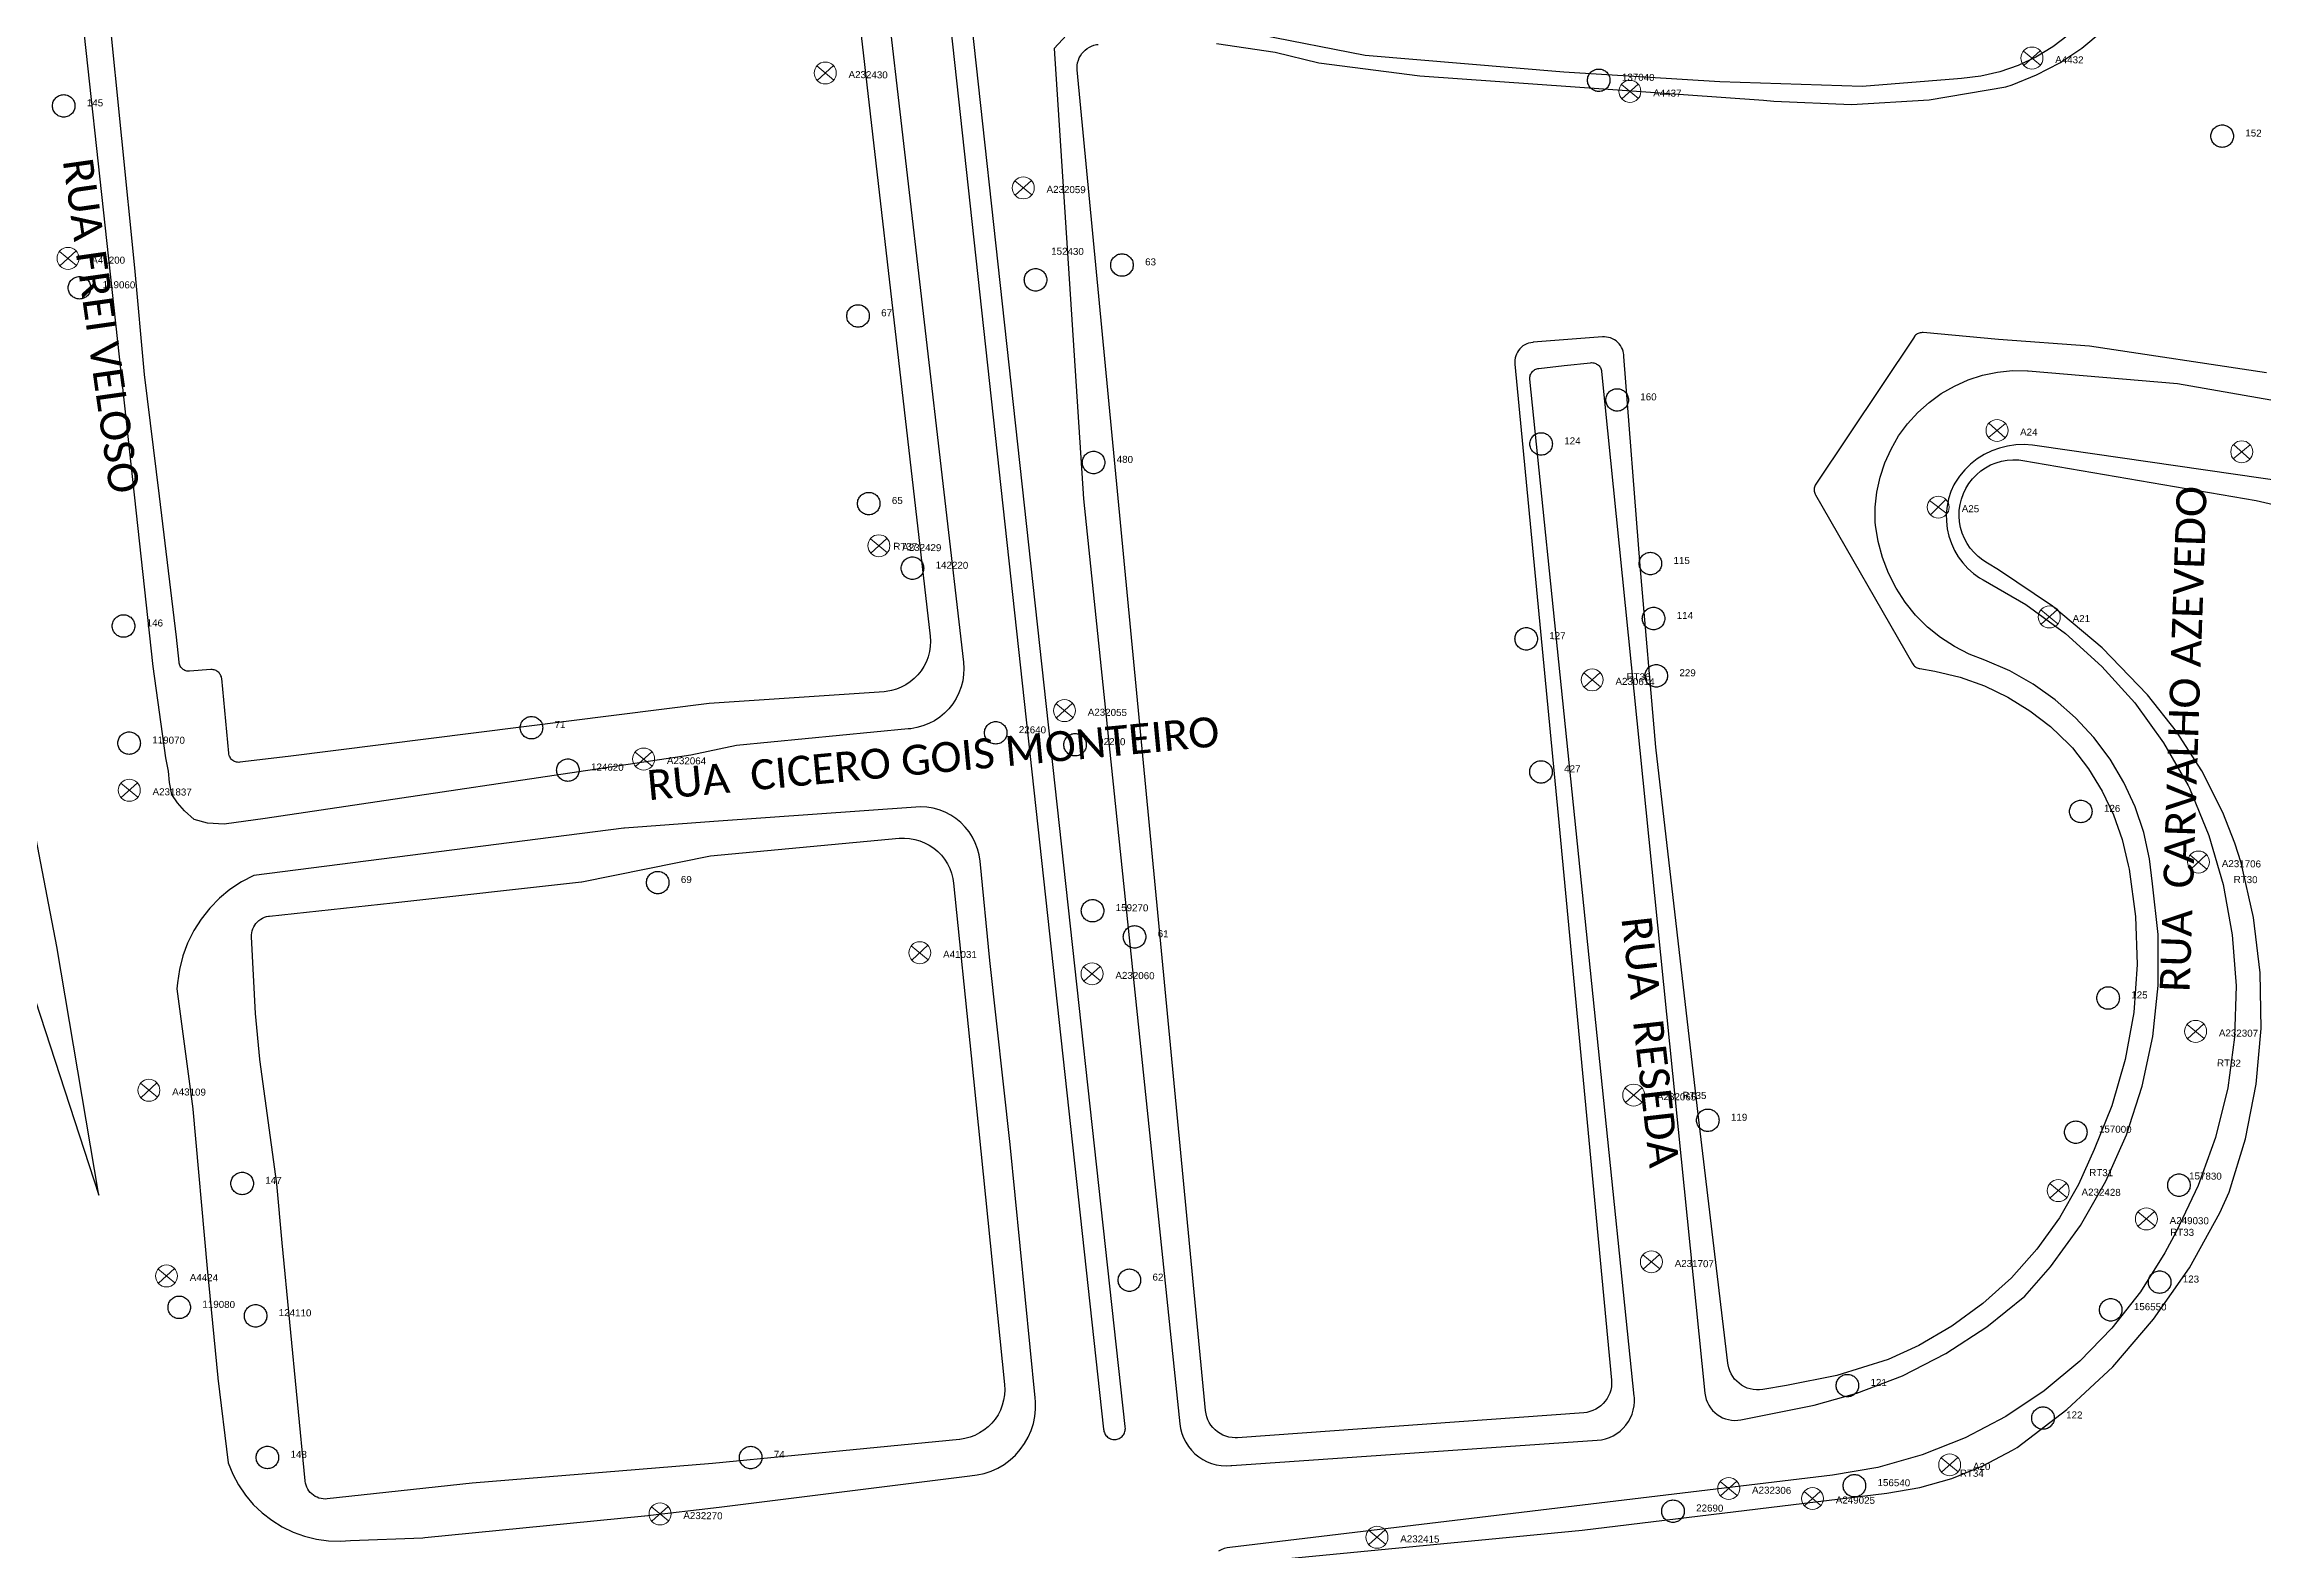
# Model space of a CAD drawing. Header units: millimetres. Extents: x 676447 to 689606, y 7455628 to 7463967.
# Drawn here: x 684187.4 to 684409.2, y 7459368.8 to 7459519.3 of the extents above; entities that cross this region are included whole.
import ezdxf

# ---------------------------------------------------------------- set-up
doc = ezdxf.new("R2010")
doc.units = ezdxf.units.MM
doc.header["$LTSCALE"] = 0.1
doc.header["$MEASUREMENT"] = 0
doc.linetypes.add('PHANTOM2', pattern=[1.25, 0.625, -0.125, 0.125, -0.125, 0.125, -0.125])
doc.layers.add('10.4-Postes', color=1, linetype='Continuous', lineweight=0)
for name, color, linetype in [('Caixas Subterrâneas', 5, 'Continuous'), ('LEGENDAS_INFRAESTRUTURAS', 7, 'Continuous'), ('MUB_MEIOFIO', 7, 'Continuous'), ('MUB_QUADRAS', 7, 'Continuous'), ('MUB_SEGMENTO', 7, 'Continuous'), ('NOS_DE_INFRAESTRUTURA', 7, 'Continuous')]:
    doc.layers.add(name, color=color, linetype=linetype)
doc.styles.add('Legend', font='calibri.ttf')
doc.styles.get("Standard").update_dxf_attribs({"font": 'arial.ttf'})

# ---------------------------------------------------------------- blocks, each defined once
blk = doc.blocks.new('MHMZ')
at = {"linetype": 'PHANTOM2'}
blk.add_circle((0, 0), 0.0000101, dxfattribs=at)
blk = doc.blocks.new('PTPT')
at = {"layer": '10.4-Postes', "color": 1, "linetype": 'PHANTOM2'}
for points in [[(-0.0000079, 0.0000104), (0.0000075, -0.000002)], [(0.000007, 0.0000109), (-0.0000074, -0.0000025)]]:
    blk.add_lwpolyline(points, dxfattribs=at)
at = {"layer": '10.4-Postes', "color": 1}
blk.add_circle((-0.0000002, 0.0000042), 0.00000987, dxfattribs=at)

msp = doc.modelspace()

# ---------------------------------------------------------------- linework, layer by layer
at = {"layer": 'MUB_MEIOFIO', "color": 253, "linetype": 'Continuous'}
for points in [[(684273.53, 7459561.85), (684293.28, 7459380.96), (684293.29, 7459380.85), (684293.31, 7459380.74), (684293.35, 7459380.63), (684293.39, 7459380.53), (684293.44, 7459380.43), (684293.51, 7459380.33), (684293.58, 7459380.25), (684293.67, 7459380.17), (684293.76, 7459380.1), (684293.86, 7459380.05), (684293.96, 7459380), (684294.07, 7459379.96), (684294.18, 7459379.94), (684294.29, 7459379.92), (684294.4, 7459379.92), (684294.52, 7459379.93), (684294.63, 7459379.95), (684294.74, 7459379.99), (684294.84, 7459380.03), (684294.94, 7459380.09), (684295.03, 7459380.15), (684295.12, 7459380.23), (684295.19, 7459380.31), (684295.26, 7459380.4), (684295.32, 7459380.5), (684295.37, 7459380.6), (684295.41, 7459380.71), (684295.43, 7459380.82), (684295.44, 7459380.93), (684295.45, 7459381.04), (684295.44, 7459381.16), (684295.42, 7459381.24), (684277.72, 7459543.43)], [(684269.46, 7459542.56), (684279.27, 7459457.6), (684279.31, 7459456.98), (684279.28, 7459456.35), (684279.19, 7459455.73), (684279.04, 7459455.12), (684278.82, 7459454.53), (684278.54, 7459453.97), (684278.2, 7459453.44), (684277.81, 7459452.94), (684277.37, 7459452.5), (684276.89, 7459452.1), (684276.36, 7459451.75), (684275.81, 7459451.46), (684275.22, 7459451.23), (684274.62, 7459451.06), (684274, 7459450.95), (684273.74, 7459450.93), (684256.58, 7459449.28), (684252.03, 7459448.31), (684252.01, 7459448.31), (684209.46, 7459441.98), (684205.39, 7459441.4), (684203.7, 7459441.51), (684202.37, 7459441.88), (684201.4, 7459442.73), (684200.73, 7459443.54), (684200.14, 7459444.38), (684199.92, 7459445.56), (684199.81, 7459446.7), (684199.55, 7459448.03), (684198.28, 7459457.18), (684195.24, 7459485.05), (684189.49, 7459538.05)], [(684289.99, 7459520.73), (684288.32, 7459518.91), (684291.28, 7459473.91), (684294.58, 7459441.87), (684300.9, 7459381.49), (684300.97, 7459381.01), (684301.1, 7459380.54), (684301.27, 7459380.08), (684301.49, 7459379.65), (684301.75, 7459379.24), (684302.06, 7459378.86), (684302.4, 7459378.51), (684302.78, 7459378.2), (684303.19, 7459377.93), (684303.62, 7459377.71), (684304.07, 7459377.53), (684304.54, 7459377.4), (684305.02, 7459377.33), (684305.51, 7459377.3), (684306, 7459377.32), (684306.08, 7459377.33), (684342.6, 7459379.85), (684343.02, 7459379.9), (684343.43, 7459379.99), (684343.82, 7459380.13), (684344.2, 7459380.3), (684344.56, 7459380.52), (684344.9, 7459380.77), (684345.2, 7459381.05), (684345.48, 7459381.37), (684345.72, 7459381.71), (684345.92, 7459382.08), (684346.09, 7459382.46), (684346.21, 7459382.86), (684346.29, 7459383.28), (684346.33, 7459383.69), (684346.32, 7459384.11), (684346.31, 7459384.24), (684335.88, 7459485.86), (684335.87, 7459485.96), (684335.88, 7459486.07), (684335.9, 7459486.17), (684335.92, 7459486.27), (684335.96, 7459486.37), (684336.01, 7459486.46), (684336.07, 7459486.55), (684336.13, 7459486.63), (684336.21, 7459486.7), (684336.29, 7459486.77), (684336.38, 7459486.83), (684336.47, 7459486.87), (684336.57, 7459486.91), (684336.67, 7459486.94), (684336.76, 7459486.95), (684339.29, 7459487.23), (684341.95, 7459487.52), (684342.05, 7459487.53), (684342.16, 7459487.52), (684342.26, 7459487.51), (684342.36, 7459487.48), (684342.46, 7459487.44), (684342.55, 7459487.39), (684342.64, 7459487.34), (684342.72, 7459487.27), (684342.8, 7459487.2), (684342.86, 7459487.12), (684342.92, 7459487.03), (684342.97, 7459486.94), (684343.01, 7459486.84), (684343.03, 7459486.74), (684343.05, 7459486.64), (684343.05, 7459486.63), (684353.38, 7459384.54), (684353.43, 7459384.23), (684353.51, 7459383.92), (684353.62, 7459383.63), (684353.76, 7459383.35), (684353.93, 7459383.09), (684354.12, 7459382.84), (684354.35, 7459382.62), (684354.59, 7459382.42), (684354.85, 7459382.25), (684355.13, 7459382.1), (684355.42, 7459381.99), (684355.73, 7459381.91), (684356.04, 7459381.86), (684356.35, 7459381.84), (684356.66, 7459381.86), (684356.95, 7459381.9), (684364.3, 7459383.37), (684368.57, 7459384.54), (684373.12, 7459386.3), (684377.46, 7459388.52), (684381.55, 7459391.18), (684385.34, 7459394.26), (684387.91, 7459397.19), (684390.9, 7459401.31), (684393.44, 7459405.73), (684395.51, 7459410.38), (684397.08, 7459415.23), (684398.13, 7459420.21), (684398.66, 7459425.28), (684398.66, 7459430.37), (684398.12, 7459435.44), (684397.82, 7459437.94), (684397.23, 7459440.57), (684396.36, 7459443.13), (684395.23, 7459445.58), (684393.86, 7459447.9), (684392.24, 7459450.07), (684390.41, 7459452.05), (684388.39, 7459453.84), (684386.18, 7459455.4), (684383.83, 7459456.72), (684381.35, 7459457.79), (684379.79, 7459458.39), (684378.3, 7459459.15), (684376.91, 7459460.06), (684375.61, 7459461.11), (684374.43, 7459462.29), (684373.38, 7459463.59), (684372.47, 7459464.99), (684371.71, 7459466.48), (684371.12, 7459468.04), (684370.69, 7459469.65), (684370.43, 7459471.3), (684370.4, 7459471.58), (684370.4, 7459473.09), (684370.57, 7459474.6), (684370.88, 7459476.07), (684371.35, 7459477.51), (684371.97, 7459478.89), (684372.73, 7459480.2), (684373.62, 7459481.42), (684374.64, 7459482.54), (684375.77, 7459483.55), (684376.99, 7459484.43), (684378.3, 7459485.19), (684379.69, 7459485.8), (684381.12, 7459486.26), (684382.6, 7459486.57), (684384.11, 7459486.73), (684385.62, 7459486.72), (684385.67, 7459486.72), (684400.62, 7459485.43), (684443.04, 7459478.03)], [(684389.68, 7459520.24), (684388.13, 7459519.07), (684386.45, 7459518.06), (684384.69, 7459517.23), (684382.84, 7459516.59), (684380.94, 7459516.15), (684379, 7459515.91), (684378.61, 7459515.89), (684369.08, 7459515.11), (684354.87, 7459515.57), (684339.28, 7459516.55), (684319.41, 7459518.23), (684308.85, 7459520.28)], [(684156.29, 7459516.35), (684192.84, 7459404.33), (684188.66, 7459429.2), (684174.8, 7459501.17)], [(684420.23, 7459474.35), (684386.57, 7459479.21), (684386.11, 7459479.28), (684385.28, 7459479.34), (684384.45, 7459479.31), (684383.63, 7459479.19), (684382.82, 7459478.99), (684382.04, 7459478.7), (684381.29, 7459478.34), (684380.59, 7459477.9), (684379.93, 7459477.38), (684379.34, 7459476.81), (684378.8, 7459476.17), (684378.34, 7459475.48), (684378.26, 7459475.33), (684377.96, 7459474.64), (684377.73, 7459473.92), (684377.58, 7459473.18), (684377.5, 7459472.43), (684377.51, 7459471.67), (684377.59, 7459470.92), (684377.76, 7459470.18), (684378, 7459469.46), (684378.31, 7459468.77), (684378.69, 7459468.12), (684379.14, 7459467.51), (684379.65, 7459466.95), (684380.22, 7459466.45), (684380.83, 7459466.01), (684381.18, 7459465.83), (684385.44, 7459463.37), (684389.41, 7459460.47), (684393.05, 7459457.18), (684396.34, 7459453.52), (684399.22, 7459449.54), (684401.67, 7459445.28), (684401.8, 7459445), (684403.74, 7459440.27), (684405.17, 7459435.37), (684406.08, 7459430.34), (684406.46, 7459425.24), (684406.31, 7459420.13), (684405.62, 7459415.07), (684404.4, 7459410.1), (684402.68, 7459405.29), (684400.46, 7459400.69), (684399.35, 7459398.57), (684396.89, 7459394.67), (684394.04, 7459391.05), (684390.83, 7459387.75), (684387.29, 7459384.8), (684383.46, 7459382.24), (684379.38, 7459380.1), (684375.1, 7459378.39), (684370.67, 7459377.13), (684366.13, 7459376.35), (684305.88, 7459369.14), (684305.63, 7459369.1), (684305.33, 7459369.02), (684305.03, 7459368.91), (684304.75, 7459368.77)], [(684286.44, 7459384.09), (684283.95, 7459409.4), (684281.91, 7459427.78), (684280.93, 7459437.73), (684280.83, 7459438.35), (684280.67, 7459438.96), (684280.45, 7459439.54), (684280.17, 7459440.11), (684279.83, 7459440.63), (684279.44, 7459441.12), (684279, 7459441.57), (684278.51, 7459441.97), (684277.99, 7459442.31), (684277.43, 7459442.6), (684276.84, 7459442.83), (684276.24, 7459443), (684275.62, 7459443.1), (684274.99, 7459443.14), (684274.52, 7459443.12), (684254.33, 7459441.67), (684245.38, 7459441.01), (684245.33, 7459441.01), (684208.33, 7459436.28), (684207.11, 7459435.64), (684205.96, 7459434.88), (684204.9, 7459434), (684203.93, 7459433.01), (684203.08, 7459431.93), (684202.34, 7459430.77), (684201.73, 7459429.53), (684201.25, 7459428.24), (684200.9, 7459426.9), (684200.7, 7459425.54), (684200.66, 7459424.96), (684202.24, 7459412.97), (684202.24, 7459412.93), (684203.67, 7459397), (684204.75, 7459386.08), (684204.75, 7459386.06), (684205.79, 7459377.58), (684206.25, 7459376.45), (684206.82, 7459375.38), (684207.51, 7459374.37), (684208.29, 7459373.44), (684209.17, 7459372.6), (684210.14, 7459371.85), (684211.17, 7459371.21), (684212.27, 7459370.68), (684213.41, 7459370.26), (684214.6, 7459369.97), (684215.8, 7459369.81), (684217.02, 7459369.77), (684218, 7459369.83), (684225.25, 7459370.1), (684225.45, 7459370.12), (684247.39, 7459372.29), (684247.41, 7459372.29), (684254.84, 7459373.18), (684279.9, 7459376.3), (684280.63, 7459376.38), (684281.34, 7459376.54), (684282.04, 7459376.77), (684282.71, 7459377.07), (684283.34, 7459377.44), (684283.93, 7459377.88), (684284.47, 7459378.37), (684284.95, 7459378.92), (684285.38, 7459379.51), (684285.74, 7459380.15), (684286.04, 7459380.82), (684286.26, 7459381.52), (684286.41, 7459382.24), (684286.48, 7459382.97), (684286.47, 7459383.7), (684286.44, 7459384.09)]]:
    msp.add_lwpolyline(points, dxfattribs=at)
at = {"layer": 'MUB_MEIOFIO', "linetype": 'Continuous'}
for points in [[(684273.53, 7459561.85), (684293.28, 7459380.96), (684293.29, 7459380.85), (684293.31, 7459380.74), (684293.35, 7459380.63), (684293.39, 7459380.53), (684293.44, 7459380.43), (684293.51, 7459380.33), (684293.58, 7459380.25), (684293.67, 7459380.17), (684293.76, 7459380.1), (684293.86, 7459380.05), (684293.96, 7459380), (684294.07, 7459379.96), (684294.18, 7459379.94), (684294.29, 7459379.92), (684294.4, 7459379.92), (684294.52, 7459379.93), (684294.63, 7459379.95), (684294.74, 7459379.99), (684294.84, 7459380.03), (684294.94, 7459380.09), (684295.03, 7459380.15), (684295.12, 7459380.23), (684295.19, 7459380.31), (684295.26, 7459380.4), (684295.32, 7459380.5), (684295.37, 7459380.6), (684295.41, 7459380.71), (684295.43, 7459380.82), (684295.44, 7459380.93), (684295.45, 7459381.04), (684295.44, 7459381.16), (684295.42, 7459381.24), (684277.72, 7459543.43)], [(684269.46, 7459542.56), (684279.27, 7459457.6), (684279.31, 7459456.98), (684279.28, 7459456.35), (684279.19, 7459455.73), (684279.04, 7459455.12), (684278.82, 7459454.53), (684278.54, 7459453.97), (684278.2, 7459453.44), (684277.81, 7459452.94), (684277.37, 7459452.5), (684276.89, 7459452.1), (684276.36, 7459451.75), (684275.81, 7459451.46), (684275.22, 7459451.23), (684274.62, 7459451.06), (684274, 7459450.95), (684273.74, 7459450.93), (684256.58, 7459449.28), (684252.03, 7459448.31), (684252.01, 7459448.31), (684209.46, 7459441.98), (684205.39, 7459441.4), (684203.7, 7459441.51), (684202.37, 7459441.88), (684201.4, 7459442.73), (684200.73, 7459443.54), (684200.14, 7459444.38), (684199.92, 7459445.56), (684199.81, 7459446.7), (684199.55, 7459448.03), (684198.28, 7459457.18), (684195.24, 7459485.05), (684189.49, 7459538.05)], [(684289.99, 7459520.73), (684288.32, 7459518.91), (684291.28, 7459473.91), (684294.58, 7459441.87), (684300.9, 7459381.49), (684300.97, 7459381.01), (684301.1, 7459380.54), (684301.27, 7459380.08), (684301.49, 7459379.65), (684301.75, 7459379.24), (684302.06, 7459378.86), (684302.4, 7459378.51), (684302.78, 7459378.2), (684303.19, 7459377.93), (684303.62, 7459377.71), (684304.07, 7459377.53), (684304.54, 7459377.4), (684305.02, 7459377.33), (684305.51, 7459377.3), (684306, 7459377.32), (684306.08, 7459377.33), (684342.6, 7459379.85), (684343.02, 7459379.9), (684343.43, 7459379.99), (684343.82, 7459380.13), (684344.2, 7459380.3), (684344.56, 7459380.52), (684344.9, 7459380.77), (684345.2, 7459381.05), (684345.48, 7459381.37), (684345.72, 7459381.71), (684345.92, 7459382.08), (684346.09, 7459382.46), (684346.21, 7459382.86), (684346.29, 7459383.28), (684346.33, 7459383.69), (684346.32, 7459384.11), (684346.31, 7459384.24), (684335.88, 7459485.86), (684335.87, 7459485.96), (684335.88, 7459486.07), (684335.9, 7459486.17), (684335.92, 7459486.27), (684335.96, 7459486.37), (684336.01, 7459486.46), (684336.07, 7459486.55), (684336.13, 7459486.63), (684336.21, 7459486.7), (684336.29, 7459486.77), (684336.38, 7459486.83), (684336.47, 7459486.87), (684336.57, 7459486.91), (684336.67, 7459486.94), (684336.76, 7459486.95), (684339.29, 7459487.23), (684341.95, 7459487.52), (684342.05, 7459487.53), (684342.16, 7459487.52), (684342.26, 7459487.51), (684342.36, 7459487.48), (684342.46, 7459487.44), (684342.55, 7459487.39), (684342.64, 7459487.34), (684342.72, 7459487.27), (684342.8, 7459487.2), (684342.86, 7459487.12), (684342.92, 7459487.03), (684342.97, 7459486.94), (684343.01, 7459486.84), (684343.03, 7459486.74), (684343.05, 7459486.64), (684343.05, 7459486.63), (684353.38, 7459384.54), (684353.43, 7459384.23), (684353.51, 7459383.92), (684353.62, 7459383.63), (684353.76, 7459383.35), (684353.93, 7459383.09), (684354.12, 7459382.84), (684354.35, 7459382.62), (684354.59, 7459382.42), (684354.85, 7459382.25), (684355.13, 7459382.1), (684355.42, 7459381.99), (684355.73, 7459381.91), (684356.04, 7459381.86), (684356.35, 7459381.84), (684356.66, 7459381.86), (684356.95, 7459381.9), (684364.3, 7459383.37), (684368.57, 7459384.54), (684373.12, 7459386.3), (684377.46, 7459388.52), (684381.55, 7459391.18), (684385.34, 7459394.26), (684387.91, 7459397.19), (684390.9, 7459401.31), (684393.44, 7459405.73), (684395.51, 7459410.38), (684397.08, 7459415.23), (684398.13, 7459420.21), (684398.66, 7459425.28), (684398.66, 7459430.37), (684398.12, 7459435.44), (684397.82, 7459437.94), (684397.23, 7459440.57), (684396.36, 7459443.13), (684395.23, 7459445.58), (684393.86, 7459447.9), (684392.24, 7459450.07), (684390.41, 7459452.05), (684388.39, 7459453.84), (684386.18, 7459455.4), (684383.83, 7459456.72), (684381.35, 7459457.79), (684379.79, 7459458.39), (684378.3, 7459459.15), (684376.91, 7459460.06), (684375.61, 7459461.11), (684374.43, 7459462.29), (684373.38, 7459463.59), (684372.47, 7459464.99), (684371.71, 7459466.48), (684371.12, 7459468.04), (684370.69, 7459469.65), (684370.43, 7459471.3), (684370.4, 7459471.58), (684370.4, 7459473.09), (684370.57, 7459474.6), (684370.88, 7459476.07), (684371.35, 7459477.51), (684371.97, 7459478.89), (684372.73, 7459480.2), (684373.62, 7459481.42), (684374.64, 7459482.54), (684375.77, 7459483.55), (684376.99, 7459484.43), (684378.3, 7459485.19), (684379.69, 7459485.8), (684381.12, 7459486.26), (684382.6, 7459486.57), (684384.11, 7459486.73), (684385.62, 7459486.72), (684385.67, 7459486.72), (684400.62, 7459485.43), (684443.04, 7459478.03)], [(684389.68, 7459520.24), (684388.13, 7459519.07), (684386.45, 7459518.06), (684384.69, 7459517.23), (684382.84, 7459516.59), (684380.94, 7459516.15), (684379, 7459515.91), (684378.61, 7459515.89), (684369.08, 7459515.11), (684354.87, 7459515.57), (684339.28, 7459516.55), (684319.41, 7459518.23), (684308.85, 7459520.28)], [(684156.29, 7459516.35), (684192.84, 7459404.33), (684188.66, 7459429.2), (684174.8, 7459501.17)], [(684420.23, 7459474.35), (684386.57, 7459479.21), (684386.11, 7459479.28), (684385.28, 7459479.34), (684384.45, 7459479.31), (684383.63, 7459479.19), (684382.82, 7459478.99), (684382.04, 7459478.7), (684381.29, 7459478.34), (684380.59, 7459477.9), (684379.93, 7459477.38), (684379.34, 7459476.81), (684378.8, 7459476.17), (684378.34, 7459475.48), (684378.26, 7459475.33), (684377.96, 7459474.64), (684377.73, 7459473.92), (684377.58, 7459473.18), (684377.5, 7459472.43), (684377.51, 7459471.67), (684377.59, 7459470.92), (684377.76, 7459470.18), (684378, 7459469.46), (684378.31, 7459468.77), (684378.69, 7459468.12), (684379.14, 7459467.51), (684379.65, 7459466.95), (684380.22, 7459466.45), (684380.83, 7459466.01), (684381.18, 7459465.83), (684385.44, 7459463.37), (684389.41, 7459460.47), (684393.05, 7459457.18), (684396.34, 7459453.52), (684399.22, 7459449.54), (684401.67, 7459445.28), (684401.8, 7459445), (684403.74, 7459440.27), (684405.17, 7459435.37), (684406.08, 7459430.34), (684406.46, 7459425.24), (684406.31, 7459420.13), (684405.62, 7459415.07), (684404.4, 7459410.1), (684402.68, 7459405.29), (684400.46, 7459400.69), (684399.35, 7459398.57), (684396.89, 7459394.67), (684394.04, 7459391.05), (684390.83, 7459387.75), (684387.29, 7459384.8), (684383.46, 7459382.24), (684379.38, 7459380.1), (684375.1, 7459378.39), (684370.67, 7459377.13), (684366.13, 7459376.35), (684305.88, 7459369.14), (684305.63, 7459369.1), (684305.33, 7459369.02), (684305.03, 7459368.91), (684304.75, 7459368.77)], [(684286.44, 7459384.09), (684283.95, 7459409.4), (684281.91, 7459427.78), (684280.93, 7459437.73), (684280.83, 7459438.35), (684280.67, 7459438.96), (684280.45, 7459439.54), (684280.17, 7459440.11), (684279.83, 7459440.63), (684279.44, 7459441.12), (684279, 7459441.57), (684278.51, 7459441.97), (684277.99, 7459442.31), (684277.43, 7459442.6), (684276.84, 7459442.83), (684276.24, 7459443), (684275.62, 7459443.1), (684274.99, 7459443.14), (684274.52, 7459443.12), (684254.33, 7459441.67), (684245.38, 7459441.01), (684245.33, 7459441.01), (684208.33, 7459436.28), (684207.11, 7459435.64), (684205.96, 7459434.88), (684204.9, 7459434), (684203.93, 7459433.01), (684203.08, 7459431.93), (684202.34, 7459430.77), (684201.73, 7459429.53), (684201.25, 7459428.24), (684200.9, 7459426.9), (684200.7, 7459425.54), (684200.66, 7459424.96), (684202.24, 7459412.97), (684202.24, 7459412.93), (684203.67, 7459397), (684204.75, 7459386.08), (684204.75, 7459386.06), (684205.79, 7459377.58), (684206.25, 7459376.45), (684206.82, 7459375.38), (684207.51, 7459374.37), (684208.29, 7459373.44), (684209.17, 7459372.6), (684210.14, 7459371.85), (684211.17, 7459371.21), (684212.27, 7459370.68), (684213.41, 7459370.26), (684214.6, 7459369.97), (684215.8, 7459369.81), (684217.02, 7459369.77), (684218, 7459369.83), (684225.25, 7459370.1), (684225.45, 7459370.12), (684247.39, 7459372.29), (684247.41, 7459372.29), (684254.84, 7459373.18), (684279.9, 7459376.3), (684280.63, 7459376.38), (684281.34, 7459376.54), (684282.04, 7459376.77), (684282.71, 7459377.07), (684283.34, 7459377.44), (684283.93, 7459377.88), (684284.47, 7459378.37), (684284.95, 7459378.92), (684285.38, 7459379.51), (684285.74, 7459380.15), (684286.04, 7459380.82), (684286.26, 7459381.52), (684286.41, 7459382.24), (684286.48, 7459382.97), (684286.47, 7459383.7), (684286.44, 7459384.09)]]:
    msp.add_lwpolyline(points, dxfattribs=at)
at = {"layer": 'MUB_QUADRAS', "linetype": 'Continuous'}
for points in [[(684266.78, 7459539.95), (684275.94, 7459460.21), (684275.97, 7459459.69), (684275.95, 7459459.16), (684275.87, 7459458.65), (684275.74, 7459458.14), (684275.56, 7459457.65), (684275.32, 7459457.18), (684275.04, 7459456.74), (684274.72, 7459456.33), (684274.35, 7459455.95), (684273.95, 7459455.62), (684273.51, 7459455.33), (684273.05, 7459455.09), (684272.56, 7459454.9), (684272.06, 7459454.76), (684271.54, 7459454.67), (684271.34, 7459454.65), (684253.86, 7459453.48), (684211.79, 7459448.17), (684206.96, 7459447.59), (684206.93, 7459447.59), (684206.83, 7459447.58), (684206.72, 7459447.59), (684206.62, 7459447.61), (684206.52, 7459447.64), (684206.42, 7459447.68), (684206.33, 7459447.72), (684206.24, 7459447.78), (684206.16, 7459447.85), (684206.09, 7459447.92), (684206.02, 7459448), (684205.97, 7459448.09), (684205.92, 7459448.19), (684205.88, 7459448.28), (684205.86, 7459448.39), (684205.84, 7459448.49), (684205.13, 7459455.95), (684205.12, 7459456.03), (684205.1, 7459456.13), (684205.06, 7459456.23), (684205.02, 7459456.32), (684204.96, 7459456.41), (684204.9, 7459456.5), (684204.83, 7459456.57), (684204.75, 7459456.64), (684204.66, 7459456.7), (684204.57, 7459456.75), (684204.48, 7459456.79), (684204.38, 7459456.82), (684204.27, 7459456.84), (684204.17, 7459456.85), (684204.06, 7459456.85), (684201.93, 7459456.69), (684201.85, 7459456.69), (684201.75, 7459456.7), (684201.65, 7459456.71), (684201.54, 7459456.74), (684201.45, 7459456.78), (684201.35, 7459456.83), (684201.27, 7459456.88), (684201.19, 7459456.95), (684201.11, 7459457.03), (684201.05, 7459457.11), (684200.99, 7459457.2), (684200.94, 7459457.29), (684200.91, 7459457.39), (684200.88, 7459457.49), (684200.87, 7459457.59), (684200.62, 7459460.11), (684198.92, 7459474.17), (684197.43, 7459486.33), (684196.44, 7459497), (684193.84, 7459522.85)], [(684304.56, 7459519.43), (684310.42, 7459518.55), (684314.78, 7459517.48), (684324.89, 7459516.18), (684359.24, 7459513.74), (684360.25, 7459513.64), (684368.02, 7459513.31), (684375.78, 7459513.79), (684383.45, 7459515.08), (684384.08, 7459515.29), (684386.52, 7459516.27), (684388.85, 7459517.5), (684391.04, 7459518.96), (684393.06, 7459520.64)], [(684409.49, 7459486.51), (684391.82, 7459489.18), (684382.72, 7459489.83), (684375.2, 7459490.53), (684375.1, 7459490.53), (684374.99, 7459490.52), (684374.89, 7459490.5), (684374.79, 7459490.48), (684374.69, 7459490.44), (684374.6, 7459490.39), (684374.51, 7459490.33), (684374.43, 7459490.26), (684374.36, 7459490.19), (684374.29, 7459490.11), (684374.28, 7459490.08), (684364.45, 7459475.38), (684364.4, 7459475.29), (684364.36, 7459475.19), (684364.32, 7459475.09), (684364.3, 7459474.99), (684364.29, 7459474.89), (684364.29, 7459474.78), (684364.3, 7459474.68), (684364.32, 7459474.57), (684364.35, 7459474.47), (684364.39, 7459474.38), (684364.42, 7459474.32), (684374.13, 7459457.45), (684374.19, 7459457.36), (684374.26, 7459457.28), (684374.33, 7459457.21), (684374.41, 7459457.14), (684374.5, 7459457.08), (684374.59, 7459457.04), (684374.69, 7459457), (684374.79, 7459456.97), (684374.84, 7459456.96), (684376.35, 7459456.71), (684378.87, 7459456.1), (684381.31, 7459455.23), (684383.65, 7459454.11), (684385.85, 7459452.75), (684387.91, 7459451.17), (684389.78, 7459449.38), (684390.11, 7459449.03), (684391.71, 7459446.95), (684393.08, 7459444.71), (684394.2, 7459442.34), (684395.08, 7459439.87), (684395.69, 7459437.31), (684395.76, 7459436.92), (684396.42, 7459432.17), (684396.57, 7459427.38), (684396.23, 7459422.6), (684395.38, 7459417.88), (684394.05, 7459413.27), (684392.27, 7459408.9), (684390.72, 7459405.39), (684388.81, 7459402.06), (684386.56, 7459398.95), (684384, 7459396.09), (684381.16, 7459393.51), (684378.06, 7459391.24), (684374.74, 7459389.31), (684371.69, 7459387.92), (684366.54, 7459386.33), (684361.51, 7459385.32), (684359.15, 7459384.92), (684358.84, 7459384.89), (684358.52, 7459384.89), (684358.21, 7459384.92), (684357.9, 7459384.98), (684357.6, 7459385.07), (684357.32, 7459385.2), (684357.04, 7459385.35), (684356.79, 7459385.54), (684356.55, 7459385.74), (684356.34, 7459385.97), (684356.15, 7459386.23), (684355.99, 7459386.5), (684355.86, 7459386.78), (684355.76, 7459387.08), (684355.7, 7459387.39), (684355.67, 7459387.55), (684352.74, 7459412.12), (684348.46, 7459449.1), (684346.89, 7459467.21), (684345.28, 7459488.15), (684345.26, 7459488.35), (684345.25, 7459488.46), (684345.2, 7459488.67), (684345.13, 7459488.86), (684345.04, 7459489.05), (684344.93, 7459489.23), (684344.8, 7459489.4), (684344.66, 7459489.55), (684344.5, 7459489.69), (684344.33, 7459489.81), (684344.14, 7459489.91), (684343.95, 7459489.99), (684343.75, 7459490.05), (684343.54, 7459490.08), (684343.33, 7459490.1), (684343.12, 7459490.1), (684336.2, 7459489.56), (684336.16, 7459489.55), (684335.96, 7459489.52), (684335.75, 7459489.47), (684335.56, 7459489.4), (684335.37, 7459489.3), (684335.19, 7459489.19), (684335.03, 7459489.06), (684334.88, 7459488.91), (684334.75, 7459488.75), (684334.63, 7459488.58), (684334.54, 7459488.39), (684334.46, 7459488.2), (684334.4, 7459488), (684334.37, 7459487.79), (684334.36, 7459487.58), (684334.37, 7459487.37), (684338.72, 7459442.29), (684344.03, 7459385.87), (684344.04, 7459385.81), (684344.04, 7459385.49), (684344.02, 7459385.18), (684343.96, 7459384.87), (684343.87, 7459384.57), (684343.75, 7459384.28), (684343.59, 7459384.01), (684343.41, 7459383.75), (684343.21, 7459383.51), (684342.98, 7459383.3), (684342.73, 7459383.11), (684342.46, 7459382.95), (684342.18, 7459382.81), (684341.88, 7459382.71), (684341.57, 7459382.64), (684341.26, 7459382.6), (684306.66, 7459380.1), (684306.42, 7459380.09), (684306.11, 7459380.11), (684305.8, 7459380.16), (684305.49, 7459380.25), (684305.2, 7459380.36), (684304.92, 7459380.51), (684304.66, 7459380.68), (684304.42, 7459380.88), (684304.2, 7459381.11), (684304, 7459381.35), (684303.84, 7459381.62), (684303.7, 7459381.9), (684303.59, 7459382.19), (684303.51, 7459382.5), (684303.46, 7459382.81), (684290.63, 7459516.77), (684290.62, 7459517.01), (684290.64, 7459517.26), (684290.68, 7459517.5), (684290.75, 7459517.74), (684290.84, 7459517.97), (684290.96, 7459518.19), (684291.1, 7459518.4), (684291.26, 7459518.59), (684291.44, 7459518.76), (684291.64, 7459518.92), (684291.85, 7459519.05), (684292.07, 7459519.16), (684292.3, 7459519.24), (684292.55, 7459519.3), (684292.73, 7459519.33)], [(684309.67, 7459367.84), (684341.11, 7459370.88), (684371.54, 7459374.56), (684374.84, 7459375.13), (684378.06, 7459376.04), (684381.16, 7459377.29), (684384.12, 7459378.85), (684384.57, 7459379.13), (684389.56, 7459382.91), (684394.13, 7459387.2), (684398.22, 7459391.94), (684401.8, 7459397.08), (684404.82, 7459402.57), (684405.77, 7459404.63), (684407.41, 7459409.96), (684408.48, 7459415.43), (684408.97, 7459420.99), (684408.88, 7459426.56), (684408.21, 7459432.1), (684406.96, 7459437.54), (684406.35, 7459439.51), (684405.15, 7459442.56), (684403.04, 7459446.74), (684400.52, 7459450.68), (684397.59, 7459454.34), (684393.07, 7459459.02), (684388.1, 7459463.2), (684382.71, 7459466.84), (684381.63, 7459467.48), (684381.14, 7459467.78), (684380.68, 7459468.14), (684380.27, 7459468.54), (684379.89, 7459468.98), (684379.57, 7459469.45), (684379.3, 7459469.96), (684379.08, 7459470.5), (684378.92, 7459471.05), (684378.81, 7459471.62), (684378.77, 7459472.19), (684378.79, 7459472.77), (684378.87, 7459473.34), (684379, 7459473.9), (684379.2, 7459474.44), (684379.45, 7459474.96), (684379.75, 7459475.45), (684380.11, 7459475.91), (684380.51, 7459476.33), (684380.95, 7459476.7), (684381.42, 7459477.02), (684381.93, 7459477.3), (684382.47, 7459477.52), (684383.02, 7459477.68), (684383.59, 7459477.78), (684384.16, 7459477.82), (684384.74, 7459477.8), (684385.16, 7459477.75), (684408.45, 7459473.75), (684411.79, 7459472.97)], [(684208.95, 7459417.91), (684208.94, 7459417.94), (684208.5, 7459422.49), (684208.12, 7459430.14), (684208.12, 7459430.35), (684208.14, 7459430.56), (684208.18, 7459430.76), (684208.25, 7459430.96), (684208.33, 7459431.15), (684208.44, 7459431.33), (684208.56, 7459431.5), (684208.7, 7459431.66), (684208.86, 7459431.8), (684209.03, 7459431.92), (684209.21, 7459432.03), (684209.4, 7459432.11), (684209.6, 7459432.18), (684209.8, 7459432.22), (684209.9, 7459432.23), (684222.25, 7459433.55), (684241.08, 7459435.64), (684241.12, 7459435.64), (684253.99, 7459438.26), (684272.84, 7459440), (684273.36, 7459440.02), (684273.88, 7459439.98), (684274.4, 7459439.89), (684274.9, 7459439.75), (684275.39, 7459439.56), (684275.85, 7459439.31), (684276.29, 7459439.02), (684276.69, 7459438.69), (684277.06, 7459438.31), (684277.38, 7459437.9), (684277.66, 7459437.46), (684277.89, 7459436.99), (684278.07, 7459436.5), (684278.2, 7459435.99), (684278.27, 7459435.52), (684280.03, 7459418.25), (684283.37, 7459385.42), (684283.4, 7459384.9), (684283.37, 7459384.38), (684283.28, 7459383.86), (684283.15, 7459383.36), (684282.96, 7459382.87), (684282.72, 7459382.4), (684282.43, 7459381.97), (684282.1, 7459381.56), (684281.73, 7459381.19), (684281.32, 7459380.86), (684280.88, 7459380.58), (684280.42, 7459380.34), (684279.93, 7459380.16), (684279.42, 7459380.02), (684278.9, 7459379.94), (684278.88, 7459379.94), (684254.19, 7459377.52), (684230.18, 7459375.56), (684215.68, 7459373.99), (684215.47, 7459373.98), (684215.26, 7459373.99), (684215.06, 7459374.02), (684214.85, 7459374.07), (684214.66, 7459374.15), (684214.47, 7459374.24), (684214.3, 7459374.35), (684214.13, 7459374.49), (684213.98, 7459374.63), (684213.85, 7459374.8), (684213.74, 7459374.97), (684213.64, 7459375.16), (684213.57, 7459375.35), (684213.51, 7459375.55), (684213.48, 7459375.76), (684213.47, 7459375.78), (684211.16, 7459399.58), (684210.63, 7459405.48), (684208.95, 7459417.91)]]:
    msp.add_lwpolyline(points, dxfattribs=at)

# ---------------------------------------------------------------- block references
at = {"layer": 'Caixas Subterrâneas', "color": 40}
for p, xscale, yscale, zscale, rotation in [((684342.76, 7459515.74), 111319.4907932736, 111319.4907932736, 111319.4907932736, 359.2983254378279), ((684189.34, 7459513.18), 111319.4907932736, 111319.4907932736, 111319.4907932736, 359.2989082663684), ((684405.07, 7459510.16), 111319.4907932735, 111319.4907932735, 111319.4907932735, 359.2980867217639), ((684295.11, 7459497.28), 111319.4907932736, 111319.4907932736, 111319.4907932736, 359.2985010395279), ((684190.92, 7459495.01), 111319.4907932736, 111319.4907932736, 111319.4907932736, 359.2988966734658), ((684286.47, 7459495.8), 111319.4907932736, 111319.4907932736, 111319.4907932736, 359.2985334478262), ((684268.73, 7459492.19), 111319.4907932736, 111319.4907932736, 111319.4907932736, 359.2985998194347), ((684344.6, 7459483.8), 111319.4907932736, 111319.4907932736, 111319.4907932736, 89.29830861973015), ((684337, 7459479.4), 111319.4907932736, 111319.4907932736, 111319.4907932736, 269.2983361841099), ((684292.27, 7459477.55), 111319.4907932736, 111319.4907932736, 111319.4907932736, 359.2985057690297), ((684269.8, 7459473.44), 111319.4907932736, 111319.4907932736, 111319.4907932736, 359.2985899921557), ((684347.92, 7459467.45), 111319.4907932736, 111319.4907932736, 111319.4907932736, 276.2982909696312), ((684274.17, 7459466.99), 111319.4907932736, 111319.4907932736, 111319.4907932736, 359.2985713718534), ((684195.32, 7459461.21), 111319.4907932736, 111319.4907932736, 111319.4907932736, 359.2988695378855), ((684348.24, 7459461.96), 111319.4907932736, 111319.4907932736, 111319.4907932736, 89.29828805519419), ((684335.51, 7459459.93), 111319.4907932736, 111319.4907932736, 111319.4907932736, 359.2983358859931), ((684348.51, 7459456.23), 111319.4907932736, 111319.4907932736, 111319.4907932736, 359.2982852779313), ((684236.09, 7459451.05), 111319.4907932736, 111319.4907932736, 111319.4907932736, 359.2987113424919), ((684282.49, 7459450.54), 111319.4907932736, 111319.4907932736, 111319.4907932736, 359.2985346670563), ((684195.88, 7459449.51), 111319.4907932736, 111319.4907932736, 111319.4907932736, 359.2988638028042), ((684290.42, 7459449.35), 111319.4907932735, 111319.4907932735, 111319.4907932735, 359.2985041456636), ((684239.73, 7459446.81), 111319.4907932736, 111319.4907932736, 111319.4907932736, 359.2986961729395), ((684336.99, 7459446.63), 111319.4907932735, 111319.4907932735, 111319.4907932735, 98.29832614856244), ((684390.94, 7459442.68), 111319.4907932735, 111319.4907932735, 111319.4907932735, 359.2981196897579), ((684248.71, 7459435.57), 111319.4907932736, 111319.4907932736, 111319.4907932736, 359.2986585717961), ((684292.17, 7459432.76), 111319.4907932736, 111319.4907932736, 111319.4907932736, 359.2984923822503), ((684296.37, 7459430.15), 111319.4907932735, 111319.4907932735, 111319.4907932735, 359.2984755786669), ((684393.67, 7459424.04), 111319.4907932736, 111319.4907932736, 111319.4907932736, 359.2981035681777), ((684353.66, 7459411.82), 111319.4907932736, 111319.4907932736, 111319.4907932736, 359.2982520373023), ((684390.44, 7459410.63), 111319.4907932736, 111319.4907932736, 111319.4907932736, 359.2981117459886), ((684207.18, 7459405.51), 111319.4907932735, 111319.4907932735, 111319.4907932735, 359.2988073098737), ((684400.75, 7459405.34), 111319.4907932736, 111319.4907932736, 111319.4907932736, 359.2980709096411), ((684295.85, 7459395.84), 111319.4907932735, 111319.4907932735, 111319.4907932735, 359.2984670211578), ((684398.82, 7459395.65), 111319.4907932736, 111319.4907932736, 111319.4907932736, 359.2980752437431), ((684200.89, 7459393.13), 111319.4907932736, 111319.4907932736, 111319.4907932736, 359.2988274173073), ((684208.52, 7459392.28), 111319.4907932736, 111319.4907932736, 111319.4907932736, 359.2987981430184), ((684393.93, 7459392.88), 111319.4907932736, 111319.4907932736, 111319.4907932736, 359.2980930029786), ((684367.61, 7459385.31), 111319.4907932735, 111319.4907932735, 111319.4907932735, 359.2981908005157), ((684387.16, 7459382.07), 111319.4907932736, 111319.4907932736, 111319.4907932736, 359.2981154530945), ((684209.7, 7459378.13), 111319.4907932736, 111319.4907932736, 111319.4907932736, 359.2987893092472), ((684258, 7459378.12), 111319.4907932736, 111319.4907932736, 111319.4907932736, 359.2986055512059), ((684368.31, 7459375.31), 111319.4907932736, 111319.4907932736, 111319.4907932736, 359.2981850783949), ((684350.18, 7459372.76), 111319.4907932736, 111319.4907932736, 111319.4907932736, 359.2982532561383)]:
    msp.add_blockref('MHMZ', p, dxfattribs=dict(at, xscale=xscale, yscale=yscale, zscale=zscale, rotation=rotation))
at = {"layer": 'NOS_DE_INFRAESTRUTURA', "color": 1}
for p, xscale, yscale, zscale, rotation in [((684265.47, 7459516), 111319.4907932735, 111319.4907932735, 111319.4907932735, 359.2986195393383), ((684386.07, 7459517.49), 111319.4907932736, 111319.4907932736, 111319.4907932736, 359.2981612546509), ((684345.89, 7459514.16), 111319.4907932736, 111319.4907932736, 111319.4907932736, 359.2983130713841), ((684285.26, 7459504.52), 111319.4907932736, 111319.4907932736, 111319.4907932736, 359.2985407245947), ((684189.79, 7459497.48), 111319.4907932736, 111319.4907932736, 111319.4907932736, 359.2989017064505), ((684382.56, 7459480.28), 111319.4907932735, 111319.4907932735, 111319.4907932735, 356.2981631568953), ((684407.02, 7459478.15), 111319.4907932735, 111319.4907932735, 111319.4907932735, 356.2980694381634), ((684376.73, 7459472.62), 111319.4907932736, 111319.4907932736, 111319.4907932736, 2.298182965845989), ((684270.83, 7459468.76), 111319.4907932735, 111319.4907932735, 111319.4907932735, 359.2985846356131), ((684387.81, 7459461.65), 111319.4907932736, 111319.4907932736, 111319.4907932736, 359.2981374612311), ((684342.12, 7459455.36), 111319.4907932736, 111319.4907932736, 111319.4907932736, 359.2983093308868), ((684289.38, 7459452.29), 111319.4907932736, 111319.4907932736, 111319.4907932736, 359.2985090060769), ((684247.32, 7459447.45), 111319.4907932736, 111319.4907932736, 111319.4907932736, 359.2986674907613), ((684195.91, 7459444.33), 111319.4907932736, 111319.4907932736, 111319.4907932736, 359.2988621002532), ((684402.72, 7459437.16), 111319.4907932736, 111319.4907932736, 111319.4907932736, 359.2980732023688), ((684274.92, 7459428.1), 111319.4907932736, 111319.4907932736, 111319.4907932736, 359.2985565537304), ((684292.14, 7459425.99), 111319.4907932736, 111319.4907932736, 111319.4907932736, 359.2984903965676), ((684402.43, 7459420.24), 111319.4907932736, 111319.4907932736, 111319.4907932736, 359.298069076504), ((684197.87, 7459414.35), 111319.4907932736, 111319.4907932736, 111319.4907932736, 359.2988454381863), ((684346.27, 7459413.87), 111319.4907932736, 111319.4907932736, 111319.4907932736, 359.2982807668226), ((684388.7, 7459404.33), 111319.4907932736, 111319.4907932736, 111319.4907932736, 359.2981164402803), ((684397.51, 7459401.5), 111319.4907932735, 111319.4907932735, 111319.4907932735, 359.2980820286546), ((684348.04, 7459397.21), 111319.4907932736, 111319.4907932736, 111319.4907932736, 359.2982689126139), ((684199.63, 7459395.8), 111319.4907932736, 111319.4907932736, 111319.4907932736, 359.2988330277735), ((684377.85, 7459376.93), 111319.4907932735, 111319.4907932735, 111319.4907932735, 359.2981492854307), ((684355.77, 7459374.56), 111319.4907932735, 111319.4907932735, 111319.4907932735, 359.2982325248595), ((684248.96, 7459372.02), 111319.4907932736, 111319.4907932736, 111319.4907932736, 359.2986380605253), ((684364.14, 7459373.56), 111319.4907932736, 111319.4907932736, 111319.4907932736, 359.2982003988195), ((684320.61, 7459369.69), 111319.4907932736, 111319.4907932736, 111319.4907932736, 359.298364778259)]:
    msp.add_blockref('PTPT', p, dxfattribs=dict(at, xscale=xscale, yscale=yscale, zscale=zscale, rotation=rotation))

# ---------------------------------------------------------------- texts
at = {"layer": 'LEGENDAS_INFRAESTRUTURAS', "color": 1}
for s, rotation, p in [('A4432', 359.2982, (684388.38, 7459517.46)), ('A232430', 359.2986, (684267.78, 7459515.97)), ('A4437', 359.2983, (684348.2, 7459514.13)), ('A232059', 359.2985, (684287.57, 7459504.5)), ('A41200', 359.2989, (684192.1, 7459497.45)), ('A24', 359.2982, (684384.87, 7459480.25)), ('A25', 359.2982, (684379.04, 7459472.59)), ('RT37', 359.2986, (684272.25, 7459468.83)), ('A232429', 359.2986, (684273.14, 7459468.73)), ('A21', 359.2981, (684390.12, 7459461.62)), ('A230614', 359.2983, (684344.43, 7459455.34)), ('RT36', 359.2983, (684345.53, 7459455.8)), ('A232055', 359.2985, (684291.69, 7459452.26)), ('A232064', 359.2987, (684249.63, 7459447.42)), ('A231837', 359.2989, (684198.22, 7459444.31)), ('A231706', 359.2981, (684405.03, 7459437.13)), ('RT30', 359.2981, (684406.21, 7459435.54)), ('A41031', 359.2985, (684277.23, 7459428.07)), ('A232060', 359.2985, (684294.45, 7459425.96)), ('A232307', 359.2981, (684404.74, 7459420.21)), ('RT32', 359.2981, (684404.55, 7459417.21)), ('A43109', 359.2988, (684200.18, 7459414.32)), ('A232065', 359.2983, (684348.58, 7459413.85)), ('RT35', 359.2983, (684351.13, 7459413.97)), ('RT31', 359.2981, (684391.78, 7459406.26)), ('A232428', 359.2981, (684391.01, 7459404.31)), ('A249030', 359.2981, (684399.82, 7459401.47)), ('RT33', 359.2981, (684399.87, 7459400.3)), ('A231707', 359.2983, (684350.35, 7459397.18)), ('A4424', 359.2988, (684201.94, 7459395.77)), ('RT34', 359.2981, (684378.85, 7459376.22)), ('A20', 359.2981, (684380.16, 7459376.9)), ('A232306', 359.2982, (684358.08, 7459374.53)), ('A249025', 359.2982, (684366.45, 7459373.54)), ('A232270', 359.2986, (684251.27, 7459371.99)), ('A232415', 359.2984, (684322.92, 7459369.66))]:
    msp.add_text(s, height=0.7, rotation=rotation, dxfattribs=at).set_placement(p)
at = {"layer": 'LEGENDAS_INFRAESTRUTURAS', "color": 5}
for s, rotation, p in [('137040', 359.2983, (684345.07, 7459515.71)), ('145', 359.2989, (684191.65, 7459513.15)), ('152', 359.2981, (684407.38, 7459510.13)), ('152430', 359.2985, (684288.03, 7459498.32)), ('63', 359.2985, (684297.42, 7459497.25)), ('119060', 359.2989, (684193.23, 7459494.98)), ('67', 359.2986, (684271.04, 7459492.16)), ('160', 359.2983, (684346.91, 7459483.77)), ('124', 359.2983, (684339.31, 7459479.37)), ('480', 359.2985, (684294.58, 7459477.52)), ('65', 359.2986, (684272.11, 7459473.41)), ('142220', 359.2986, (684276.48, 7459466.96)), ('115', 359.2983, (684350.23, 7459467.42)), ('114', 359.2983, (684350.55, 7459461.93)), ('146', 359.2989, (684197.63, 7459461.18)), ('127', 359.2983, (684337.81, 7459459.9)), ('229', 359.2983, (684350.82, 7459456.2)), ('71', 359.2987, (684238.4, 7459451.02)), ('22640', 359.2985, (684284.8, 7459450.51)), ('119070', 359.2989, (684198.19, 7459449.48)), ('92280', 359.2985, (684292.73, 7459449.33)), ('124620', 359.2987, (684242.04, 7459446.78)), ('427', 359.2983, (684339.3, 7459446.6)), ('126', 359.2981, (684393.25, 7459442.65)), ('69', 359.2986, (684251.02, 7459435.54)), ('159270', 359.2985, (684294.48, 7459432.73)), ('61', 359.2985, (684298.68, 7459430.12)), ('125', 359.2981, (684395.98, 7459424.01)), ('119', 359.2982, (684355.97, 7459411.79)), ('157000', 359.2981, (684392.75, 7459410.6)), ('157830', 359.2981, (684401.76, 7459405.92)), ('147', 359.2988, (684209.49, 7459405.48)), ('62', 359.2985, (684298.16, 7459395.81)), ('123', 359.2981, (684401.13, 7459395.62)), ('119080', 359.2988, (684203.2, 7459393.1)), ('156550', 359.2981, (684396.24, 7459392.86)), ('124110', 359.2988, (684210.83, 7459392.26)), ('121', 359.2982, (684369.92, 7459385.29)), ('122', 359.2981, (684389.47, 7459382.04)), ('148', 359.2988, (684212.01, 7459378.1)), ('74', 359.2986, (684260.31, 7459378.1)), ('156540', 359.2982, (684370.62, 7459375.28)), ('22690', 359.2982, (684352.49, 7459372.74))]:
    msp.add_text(s, height=0.7, rotation=rotation, dxfattribs=at).set_placement(p)
at = {"layer": 'MUB_SEGMENTO', "color": 253, "style": 'Legend'}
for s, rotation, p in [('RUA FREI VELOSO', 278.0652, (684189.24, 7459507.71)), ('RUA  CARVALHO AZEVEDO', 88.0471, (684401.81, 7459424.6)), ('RUA  CICERO GOIS MONTEIRO', 5.4285, (684247.8, 7459443.79)), ('RUA  RESEDA', 276.4449, (684345.02, 7459432))]:
    msp.add_text(s, height=3, rotation=rotation, dxfattribs=at).set_placement(p)

doc.saveas('drawing.dxf')
